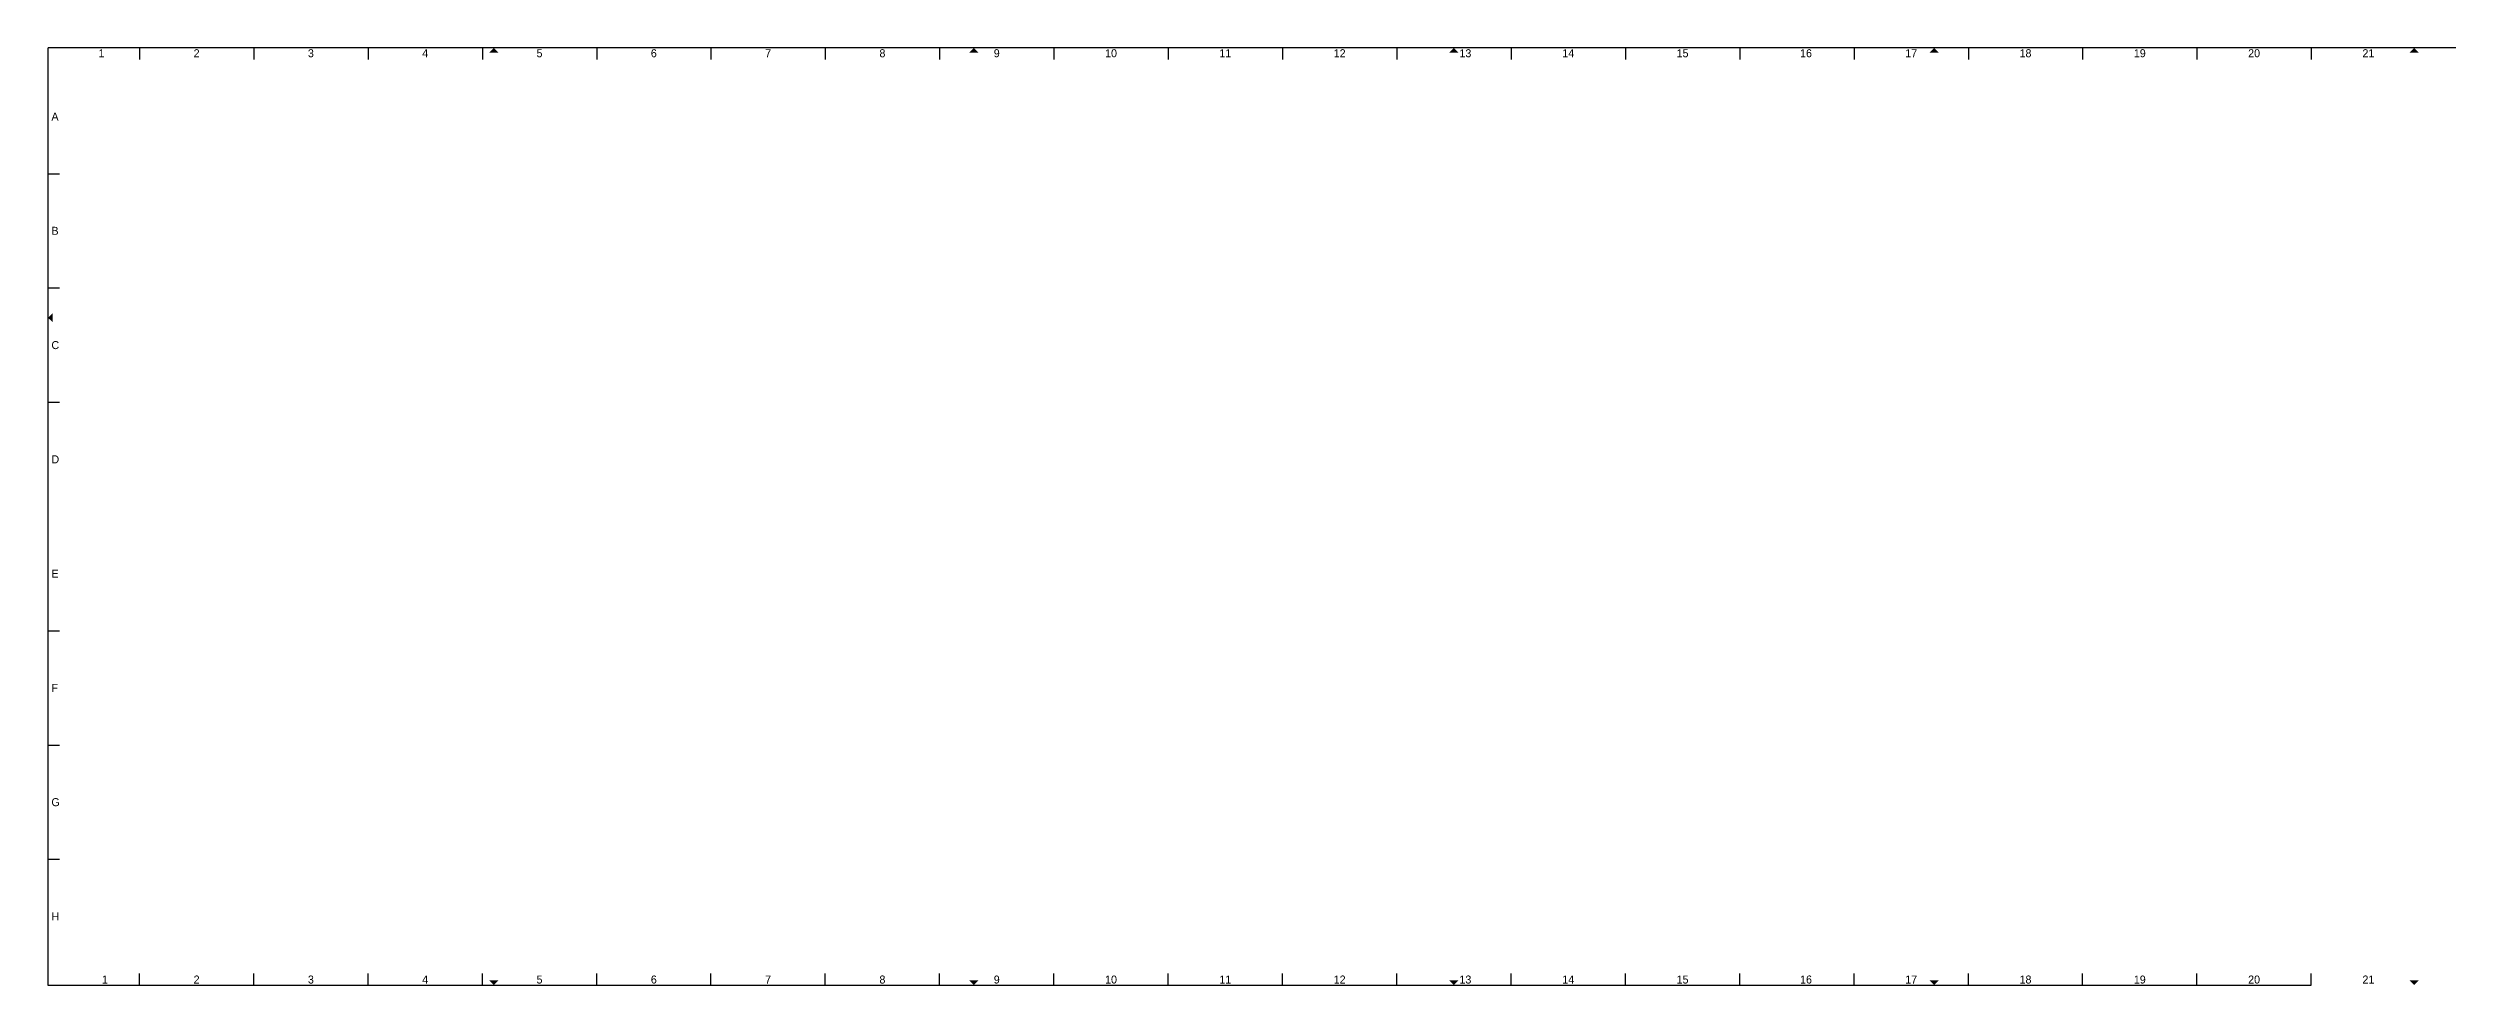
# Model space of a CAD drawing. Extents: x -5 to 2075, y -5 to 405.
# Drawn here: x -5 to 1045, y -5 to 405 of the extents above; entities that cross this region are included whole.
import ezdxf
from ezdxf.enums import TextEntityAlignment as Align

# ---------------------------------------------------------------- set-up
doc = ezdxf.new("R2010")
doc.units = 0
doc.layers.add('to-xx-rooster', color=7, linetype='CONTINUOUS', lineweight=25)
doc.layers.add('to-xx-vouwmerk', color=7, linetype='CONTINUOUS', lineweight=18)
doc.styles.add('RTW_ISO', font='iso-rtw.shx')

msp = doc.modelspace()

# ---------------------------------------------------------------- hatches: boundary and pattern name
at = {"layer": 'to-xx-vouwmerk'}
for points in [[(192, 403), (190, 405), (188, 403)], [(402, 403), (400, 405), (398, 403)], [(612, 403), (610, 405), (608, 403)], [(822, 403), (820, 405), (818, 403)], [(1032, 403), (1030, 405), (1028, 403)], [(-3, 289), (-5, 287), (-3, 285)], [(188, -3), (190, -5), (192, -3)], [(398, -3), (400, -5), (402, -3)], [(608, -3), (610, -5), (612, -3)], [(818, -3), (820, -5), (822, -3)], [(1028, -3), (1030, -5), (1032, -3)]]:
    msp.add_hatch(color=256, dxfattribs=at).paths.add_polyline_path(points)

# ---------------------------------------------------------------- linework, layer by layer
at = {"layer": 'to-xx-rooster'}
for p, q in [((-5, 405), (-5, -5)), ((2075, 405), (-5, 405)), ((35, 405), (35, 400)), ((85, 405), (85, 400)), ((135, 405), (135, 400)), ((185, 405), (185, 400)), ((235, 405), (235, 400)), ((285, 405), (285, 400)), ((335, 405), (335, 400)), ((385, 405), (385, 400)), ((435, 405), (435, 400)), ((485, 405), (485, 400)), ((535, 405), (535, 400)), ((585, 405), (585, 400)), ((635, 405), (635, 400)), ((685, 405), (685, 400)), ((735, 405), (735, 400)), ((785, 405), (785, 400)), ((835, 405), (835, 400)), ((885, 405), (885, 400)), ((935, 405), (935, 400)), ((985, 405), (985, 400)), ((-5, 350), (0, 350)), ((-5, 300), (0, 300)), ((-5, 250), (0, 250)), ((-5, 150), (0, 150)), ((-5, 100), (0, 100)), ((-5, 50), (0, 50)), ((35, -5), (35, 0)), ((85, -5), (85, 0)), ((135, -5), (135, 0)), ((185, -5), (185, 0)), ((235, -5), (235, 0)), ((285, -5), (285, 0)), ((335, -5), (335, 0)), ((385, -5), (385, 0)), ((435, -5), (435, 0)), ((485, -5), (485, 0)), ((535, -5), (535, 0)), ((585, -5), (585, 0)), ((635, -5), (635, 0)), ((685, -5), (685, 0)), ((735, -5), (735, 0)), ((785, -5), (785, 0)), ((835, -5), (835, 0)), ((885, -5), (885, 0)), ((935, -5), (935, 0)), ((985, -5), (985, 0)), ((-5, -5), (985, -5))]:
    msp.add_line(p, q, dxfattribs=at)

# ---------------------------------------------------------------- texts
at = {"layer": 'to-xx-rooster', "style": 'RTW_ISO'}
for s, p in [('1', (18.4, 399.9)), ('2', (60, 399.9)), ('3', (110, 399.9)), ('4', (160, 399.9)), ('5', (210, 399.9)), ('6', (260, 399.9)), ('7', (310, 399.9)), ('8', (360, 399.9)), ('9', (410, 399.9)), ('10', (460, 399.9)), ('11', (510, 399.9)), ('12', (560, 399.9)), ('13', (615, 399.9)), ('14', (660, 399.9)), ('15', (710, 399.9)), ('16', (764, 399.9)), ('17', (810, 399.9)), ('18', (860, 399.9)), ('19', (910, 399.9)), ('20', (960, 399.9)), ('21', (1010, 399.9)), ('1', (19.9, -5.4)), ('2', (60, -5.4)), ('3', (110, -5.4)), ('4', (160, -5.4)), ('5', (210, -5.4)), ('6', (260, -5.4)), ('7', (310, -5.4)), ('8', (360, -5.4)), ('9', (410, -5.4)), ('10', (460, -5.4)), ('11', (510, -5.4)), ('12', (560, -5.4)), ('13', (615, -5.4)), ('14', (660, -5.4)), ('15', (710, -5.4)), ('16', (764, -5.4)), ('17', (810, -5.4)), ('18', (860, -5.4)), ('19', (910, -5.4)), ('20', (960, -5.4)), ('21', (1010, -5.4))]:
    msp.add_text(s, height=3.5, dxfattribs=at).set_placement(p, align=Align.BOTTOM_CENTER)
for s, p in [('A', (-3.5, 375)), ('B', (-3.5, 325)), ('C', (-3.5, 275)), ('D', (-3.5, 225)), ('E', (-3.5, 175)), ('F', (-3.5, 125)), ('G', (-3.5, 75)), ('H', (-3.5, 25))]:
    msp.add_text(s, height=3.5, dxfattribs=at).set_placement(p, align=Align.MIDDLE_LEFT)

doc.saveas('drawing.dxf')
